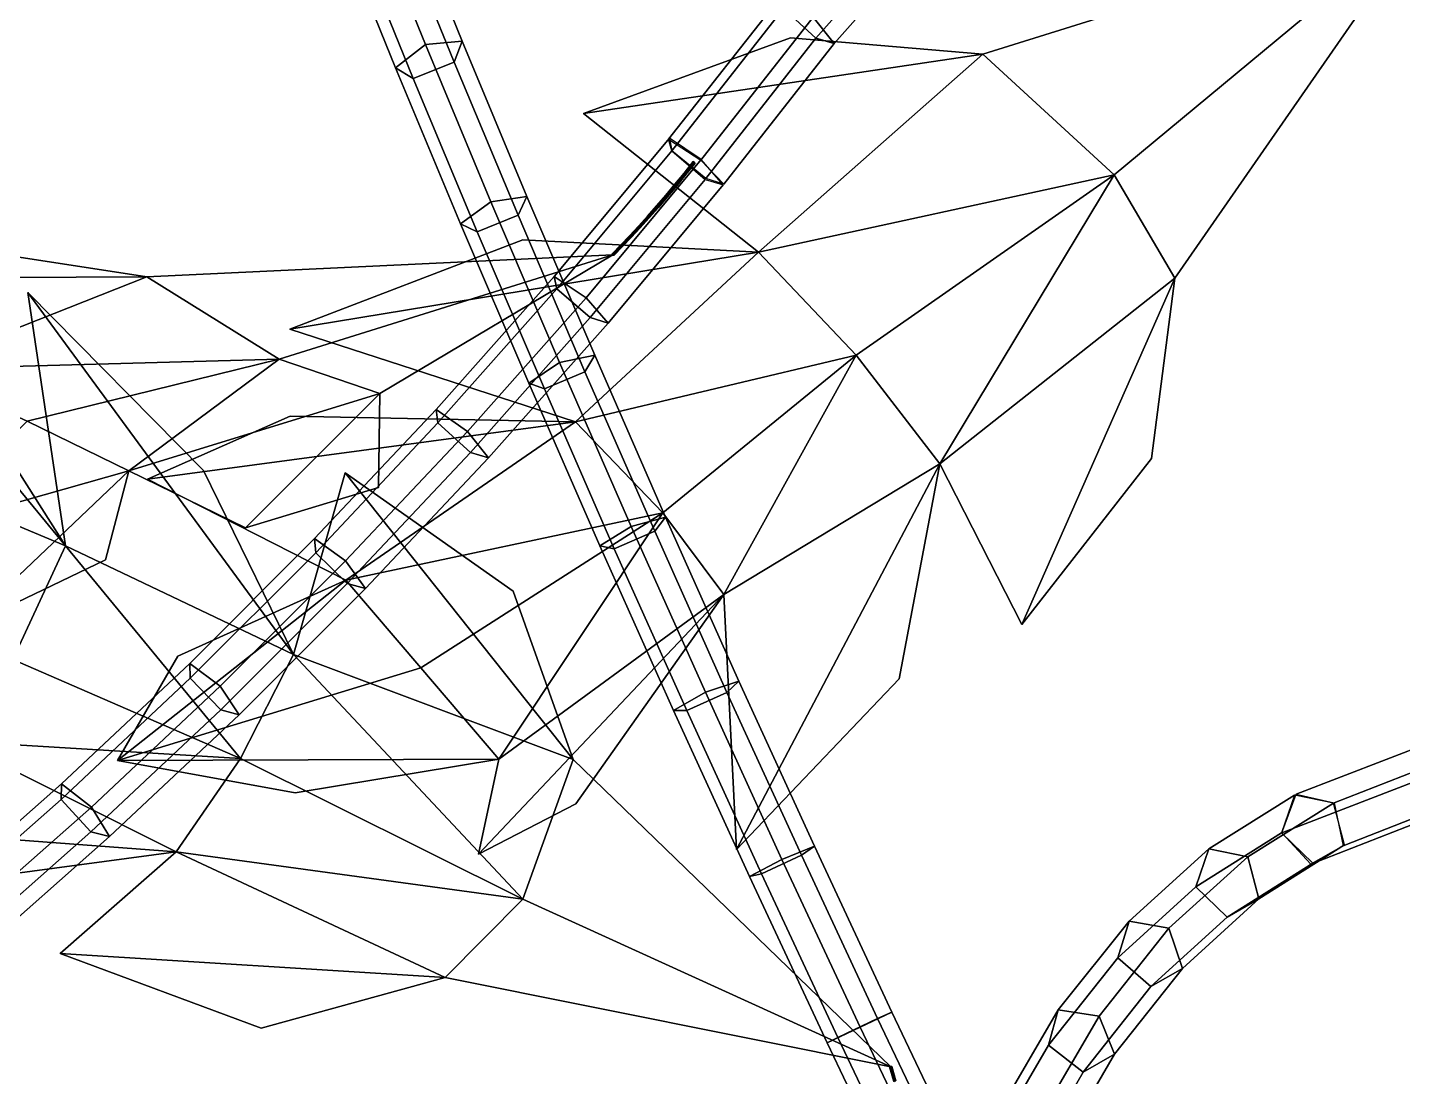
# Model space of a CAD drawing. Header units: metres. Extents: x -349 to 464, y -383 to 362.
# Drawn here: x 112.79 to 155.77, y 87.98 to 120.76 of the extents above; entities that cross this region are included whole.
import ezdxf

# ---------------------------------------------------------------- set-up
doc = ezdxf.new("R2010")
doc.units = ezdxf.units.M

msp = doc.modelspace()

# ---------------------------------------------------------------- linework, layer by layer
at = {"layer": 'Breeder_Leaf', "color": 3}
for points in [[(156.5163, 124.2654, 511.0506), (146.7494, 116.1614, 511.6109), (142.6497, 119.9286, 508.09)], [(156.5163, 124.2654, 511.0506), (142.6497, 119.9286, 508.09), (146.7494, 116.1614, 511.6109)], [(148.6537, 112.9305, 516.4869), (146.7494, 116.1614, 511.6109), (156.5163, 124.2654, 511.0506)], [(148.6537, 112.9305, 516.4869), (156.5163, 124.2654, 511.0506), (146.7494, 116.1614, 511.6109)], [(130.1671, 118.0797, 503.8981), (136.6349, 120.4413, 504.2185), (142.6497, 119.9286, 508.09)], [(130.1671, 118.0797, 503.8981), (142.6497, 119.9286, 508.09), (136.6349, 120.4413, 504.2185)], [(135.6341, 113.7448, 508.6143), (130.1671, 118.0797, 503.8981), (142.6497, 119.9286, 508.09)], [(135.6341, 113.7448, 508.6143), (142.6497, 119.9286, 508.09), (130.1671, 118.0797, 503.8981)], [(146.7494, 116.1614, 511.6109), (135.6341, 113.7448, 508.6143), (142.6497, 119.9286, 508.09)], [(146.7494, 116.1614, 511.6109), (142.6497, 119.9286, 508.09), (135.6341, 113.7448, 508.6143)], [(146.7494, 116.1614, 511.6109), (138.6877, 110.5247, 512.3468), (135.6341, 113.7448, 508.6143)], [(146.7494, 116.1614, 511.6109), (135.6341, 113.7448, 508.6143), (138.6877, 110.5247, 512.3468)], [(141.3054, 107.1316, 516.2468), (138.6877, 110.5247, 512.3468), (146.7494, 116.1614, 511.6109)], [(141.3054, 107.1316, 516.2468), (146.7494, 116.1614, 511.6109), (138.6877, 110.5247, 512.3468)], [(148.6537, 112.9305, 516.4869), (141.3054, 107.1316, 516.2468), (146.7494, 116.1614, 511.6109)], [(148.6537, 112.9305, 516.4869), (146.7494, 116.1614, 511.6109), (141.3054, 107.1316, 516.2468)], [(116.5228, 112.9678, 414.0526), (109.6723, 114.0205, 416.0117), (103.2638, 112.9077, 414.149)], [(116.5228, 112.9678, 414.0526), (103.2638, 112.9077, 414.149), (109.6723, 114.0205, 416.0117)], [(113.9766, 104.5698, 276.087), (106.1249, 114.1038, 278.9403), (105.9508, 107.927, 276.4694)], [(113.9766, 104.5698, 276.087), (105.9508, 107.927, 276.4694), (106.1249, 114.1038, 278.9403)], [(113.9766, 104.5698, 276.087), (109.0645, 112.3026, 279.2817), (106.1249, 114.1038, 278.9403)], [(113.9766, 104.5698, 276.087), (106.1249, 114.1038, 278.9403), (109.0645, 112.3026, 279.2817)], [(120.9905, 111.3396, 503.8502), (128.267, 114.1325, 504.944), (135.6341, 113.7448, 508.6143)], [(120.9905, 111.3396, 503.8502), (135.6341, 113.7448, 508.6143), (128.267, 114.1325, 504.944)], [(116.5228, 112.9678, 414.0526), (120.6553, 110.3963, 410.2909), (131.0824, 113.6614, 416.7714)], [(116.5228, 112.9678, 414.0526), (131.0824, 113.6614, 416.7714), (120.6553, 110.3963, 410.2909)], [(131.0824, 113.6614, 416.7714), (120.6553, 110.3963, 410.2909), (123.8019, 109.3282, 404.6028)], [(131.0824, 113.6614, 416.7714), (123.8019, 109.3282, 404.6028), (120.6553, 110.3963, 410.2909)], [(129.9146, 108.4443, 509.2786), (120.9905, 111.3396, 503.8502), (135.6341, 113.7448, 508.6143)], [(129.9146, 108.4443, 509.2786), (135.6341, 113.7448, 508.6143), (120.9905, 111.3396, 503.8502)], [(138.6877, 110.5247, 512.3468), (129.9146, 108.4443, 509.2786), (135.6341, 113.7448, 508.6143)], [(138.6877, 110.5247, 512.3468), (135.6341, 113.7448, 508.6143), (129.9146, 108.4443, 509.2786)], [(116.5228, 112.9678, 414.0526), (103.2638, 112.9077, 414.149), (109.2198, 110.0854, 408.9495)], [(116.5228, 112.9678, 414.0526), (109.2198, 110.0854, 408.9495), (103.2638, 112.9077, 414.149)], [(116.5228, 112.9678, 414.0526), (109.2198, 110.0854, 408.9495), (120.6553, 110.3963, 410.2909)], [(116.5228, 112.9678, 414.0526), (120.6553, 110.3963, 410.2909), (109.2198, 110.0854, 408.9495)], [(148.6537, 112.9305, 516.4869), (143.8685, 102.1039, 522.4619), (141.3054, 107.1316, 516.2468)], [(148.6537, 112.9305, 516.4869), (141.3054, 107.1316, 516.2468), (143.8685, 102.1039, 522.4619)], [(148.6537, 112.9305, 516.4869), (147.9255, 107.2901, 520.9065), (143.8685, 102.1039, 522.4619)], [(148.6537, 112.9305, 516.4869), (143.8685, 102.1039, 522.4619), (147.9255, 107.2901, 520.9065)], [(121.103, 101.17, 276.3965), (112.8013, 112.4838, 283.3624), (113.9766, 104.5698, 276.087)], [(121.103, 101.17, 276.3965), (113.9766, 104.5698, 276.087), (112.8013, 112.4838, 283.3624)], [(121.103, 101.17, 276.3965), (118.2935, 106.9248, 281.5576), (112.8013, 112.4838, 283.3624)], [(121.103, 101.17, 276.3965), (112.8013, 112.4838, 283.3624), (118.2935, 106.9248, 281.5576)], [(138.6877, 110.5247, 512.3468), (132.6465, 105.599, 512.5613), (129.9146, 108.4443, 509.2786)], [(138.6877, 110.5247, 512.3468), (129.9146, 108.4443, 509.2786), (132.6465, 105.599, 512.5613)], [(134.5579, 103.041, 516.67), (132.6465, 105.599, 512.5613), (138.6877, 110.5247, 512.3468)], [(134.5579, 103.041, 516.67), (138.6877, 110.5247, 512.3468), (132.6465, 105.599, 512.5613)], [(141.3054, 107.1316, 516.2468), (134.5579, 103.041, 516.67), (138.6877, 110.5247, 512.3468)], [(141.3054, 107.1316, 516.2468), (138.6877, 110.5247, 512.3468), (134.5579, 103.041, 516.67)], [(109.2198, 110.0854, 408.9495), (112.7795, 108.4612, 404.6756), (120.6553, 110.3963, 410.2909)], [(109.2198, 110.0854, 408.9495), (120.6553, 110.3963, 410.2909), (112.7795, 108.4612, 404.6756)], [(120.6553, 110.3963, 410.2909), (112.7795, 108.4612, 404.6756), (115.9624, 106.9085, 400.0839)], [(120.6553, 110.3963, 410.2909), (115.9624, 106.9085, 400.0839), (112.7795, 108.4612, 404.6756)], [(120.6553, 110.3963, 410.2909), (115.9624, 106.9085, 400.0839), (123.8019, 109.3282, 404.6028)], [(120.6553, 110.3963, 410.2909), (123.8019, 109.3282, 404.6028), (115.9624, 106.9085, 400.0839)], [(115.9624, 106.9085, 400.0839), (119.6087, 105.1239, 392.7055), (123.8019, 109.3282, 404.6028)], [(115.9624, 106.9085, 400.0839), (123.8019, 109.3282, 404.6028), (119.6087, 105.1239, 392.7055)], [(119.6087, 105.1239, 392.7055), (123.7601, 106.3933, 398.0596), (123.8019, 109.3282, 404.6028)], [(119.6087, 105.1239, 392.7055), (123.8019, 109.3282, 404.6028), (123.7601, 106.3933, 398.0596)], [(112.7795, 108.4612, 404.6756), (109.2535, 105.0125, 396.528), (115.9624, 106.9085, 400.0839)], [(112.7795, 108.4612, 404.6756), (115.9624, 106.9085, 400.0839), (109.2535, 105.0125, 396.528)], [(116.5409, 106.6493, 508.7456), (120.9955, 108.6185, 507.8631), (129.9146, 108.4443, 509.2786)], [(116.5409, 106.6493, 508.7456), (129.9146, 108.4443, 509.2786), (120.9955, 108.6185, 507.8631)], [(122.7353, 103.4979, 510.9512), (116.5409, 106.6493, 508.7456), (129.9146, 108.4443, 509.2786)], [(122.7353, 103.4979, 510.9512), (129.9146, 108.4443, 509.2786), (116.5409, 106.6493, 508.7456)], [(132.6465, 105.599, 512.5613), (122.7353, 103.4979, 510.9512), (129.9146, 108.4443, 509.2786)], [(132.6465, 105.599, 512.5613), (129.9146, 108.4443, 509.2786), (122.7353, 103.4979, 510.9512)], [(113.9766, 104.5698, 276.087), (105.9508, 107.927, 276.4694), (112.3337, 101.0181, 272.657)], [(113.9766, 104.5698, 276.087), (112.3337, 101.0181, 272.657), (105.9508, 107.927, 276.4694)], [(141.3054, 107.1316, 516.2468), (134.9505, 95.07427, 523.9722), (134.5579, 103.041, 516.67)], [(141.3054, 107.1316, 516.2468), (134.5579, 103.041, 516.67), (134.9505, 95.07427, 523.9722)], [(141.3054, 107.1316, 516.2468), (140.0385, 100.4061, 520.8087), (134.9505, 95.07427, 523.9722)], [(141.3054, 107.1316, 516.2468), (134.9505, 95.07427, 523.9722), (140.0385, 100.4061, 520.8087)], [(109.2535, 105.0125, 396.528), (110.782, 101.9921, 386.2309), (115.9624, 106.9085, 400.0839)], [(109.2535, 105.0125, 396.528), (115.9624, 106.9085, 400.0839), (110.782, 101.9921, 386.2309)], [(110.782, 101.9921, 386.2309), (115.2307, 104.1239, 392.3635), (115.9624, 106.9085, 400.0839)], [(110.782, 101.9921, 386.2309), (115.9624, 106.9085, 400.0839), (115.2307, 104.1239, 392.3635)], [(129.8443, 97.8945, 275.6591), (122.7235, 106.846, 282.3657), (121.103, 101.17, 276.3965)], [(129.8443, 97.8945, 275.6591), (121.103, 101.17, 276.3965), (122.7235, 106.846, 282.3657)], [(129.8443, 97.8945, 275.6591), (127.9661, 103.1533, 280.2082), (122.7235, 106.846, 282.3657)], [(129.8443, 97.8945, 275.6591), (122.7235, 106.846, 282.3657), (127.9661, 103.1533, 280.2082)], [(132.6465, 105.599, 512.5613), (125.0829, 100.7586, 513.9354), (122.7353, 103.4979, 510.9512)], [(132.6465, 105.599, 512.5613), (122.7353, 103.4979, 510.9512), (125.0829, 100.7586, 513.9354)], [(127.5268, 97.9042, 516.7549), (125.0829, 100.7586, 513.9354), (132.6465, 105.599, 512.5613)], [(127.5268, 97.9042, 516.7549), (132.6465, 105.599, 512.5613), (125.0829, 100.7586, 513.9354)], [(134.5579, 103.041, 516.67), (127.5268, 97.9042, 516.7549), (132.6465, 105.599, 512.5613)], [(134.5579, 103.041, 516.67), (132.6465, 105.599, 512.5613), (127.5268, 97.9042, 516.7549)], [(113.9766, 104.5698, 276.087), (112.3337, 101.0181, 272.657), (119.4483, 97.919, 271.8944)], [(113.9766, 104.5698, 276.087), (119.4483, 97.919, 271.8944), (112.3337, 101.0181, 272.657)], [(121.103, 101.17, 276.3965), (113.9766, 104.5698, 276.087), (119.4483, 97.919, 271.8944)], [(121.103, 101.17, 276.3965), (119.4483, 97.919, 271.8944), (113.9766, 104.5698, 276.087)], [(125.0829, 100.7586, 513.9354), (115.6074, 97.855, 517.96), (122.7353, 103.4979, 510.9512)], [(125.0829, 100.7586, 513.9354), (122.7353, 103.4979, 510.9512), (115.6074, 97.855, 517.96)], [(115.6074, 97.855, 517.96), (117.4862, 101.1134, 514.3708), (122.7353, 103.4979, 510.9512)], [(115.6074, 97.855, 517.96), (122.7353, 103.4979, 510.9512), (117.4862, 101.1134, 514.3708)], [(134.5579, 103.041, 516.67), (126.8851, 94.9315, 522.6743), (127.5268, 97.9042, 516.7549)], [(134.5579, 103.041, 516.67), (127.5268, 97.9042, 516.7549), (126.8851, 94.9315, 522.6743)], [(134.5579, 103.041, 516.67), (129.9249, 96.5066, 522.1443), (126.8851, 94.9315, 522.6743)], [(134.5579, 103.041, 516.67), (126.8851, 94.9315, 522.6743), (129.9249, 96.5066, 522.1443)], [(119.4483, 97.919, 271.8944), (112.3337, 101.0181, 272.657), (110.5348, 98.4667, 268.584)], [(119.4483, 97.919, 271.8944), (110.5348, 98.4667, 268.584), (112.3337, 101.0181, 272.657)], [(121.103, 101.17, 276.3965), (119.4483, 97.919, 271.8944), (128.2741, 93.5214, 271.6278)], [(121.103, 101.17, 276.3965), (128.2741, 93.5214, 271.6278), (119.4483, 97.919, 271.8944)], [(129.8443, 97.8945, 275.6591), (121.103, 101.17, 276.3965), (128.2741, 93.5214, 271.6278)], [(129.8443, 97.8945, 275.6591), (128.2741, 93.5214, 271.6278), (121.103, 101.17, 276.3965)], [(127.5268, 97.9042, 516.7549), (115.6074, 97.855, 517.96), (125.0829, 100.7586, 513.9354)], [(127.5268, 97.9042, 516.7549), (125.0829, 100.7586, 513.9354), (115.6074, 97.855, 517.96)], [(110.5348, 98.4667, 268.584), (103.2599, 96.07132, 260.9141), (117.4348, 95.00218, 267.305)], [(110.5348, 98.4667, 268.584), (117.4348, 95.00218, 267.305), (103.2599, 96.07132, 260.9141)], [(119.4483, 97.919, 271.8944), (110.5348, 98.4667, 268.584), (117.4348, 95.00218, 267.305)], [(119.4483, 97.919, 271.8944), (117.4348, 95.00218, 267.305), (110.5348, 98.4667, 268.584)], [(127.5268, 97.9042, 516.7549), (121.1536, 96.8447, 520.0982), (115.6074, 97.855, 517.96)], [(127.5268, 97.9042, 516.7549), (115.6074, 97.855, 517.96), (121.1536, 96.8447, 520.0982)], [(128.2741, 93.5214, 271.6278), (119.4483, 97.919, 271.8944), (117.4348, 95.00218, 267.305)], [(128.2741, 93.5214, 271.6278), (117.4348, 95.00218, 267.305), (119.4483, 97.919, 271.8944)], [(129.8443, 97.8945, 275.6591), (128.2741, 93.5214, 271.6278), (139.7703, 88.2906, 270.2653)], [(129.8443, 97.8945, 275.6591), (139.7703, 88.2906, 270.2653), (128.2741, 93.5214, 271.6278)], [(103.2599, 96.07132, 260.9141), (110.6711, 94.1019, 262.6857), (117.4348, 95.00218, 267.305)], [(103.2599, 96.07132, 260.9141), (117.4348, 95.00218, 267.305), (110.6711, 94.1019, 262.6857)], [(117.4348, 95.00218, 267.305), (113.8138, 91.8304, 260.3949), (125.8394, 91.07291, 266.0178)], [(117.4348, 95.00218, 267.305), (125.8394, 91.07291, 266.0178), (113.8138, 91.8304, 260.3949)], [(128.2741, 93.5214, 271.6278), (117.4348, 95.00218, 267.305), (125.8394, 91.07291, 266.0178)], [(128.2741, 93.5214, 271.6278), (125.8394, 91.07291, 266.0178), (117.4348, 95.00218, 267.305)], [(139.7703, 88.2906, 270.2653), (128.2741, 93.5214, 271.6278), (125.8394, 91.07291, 266.0178)], [(139.7703, 88.2906, 270.2653), (125.8394, 91.07291, 266.0178), (128.2741, 93.5214, 271.6278)], [(113.8138, 91.8304, 260.3949), (120.0903, 89.4977, 262.0308), (125.8394, 91.07291, 266.0178)], [(113.8138, 91.8304, 260.3949), (125.8394, 91.07291, 266.0178), (120.0903, 89.4977, 262.0308)]]:
    msp.add_3dface(points, dxfattribs=at)
at = {"layer": 'Breeder_Petiole', "color": 3}
for points in [[(141.0962, 124.5653, 421.4535), (137.4309, 120.4249, 420.3284), (136.4163, 121.3534, 420.2206), (140.1388, 125.5545, 421.3625)], [(141.0833, 125.3007, 419.3417), (137.3426, 121.0839, 418.1933), (138.0001, 120.2592, 419.0826), (141.6766, 124.4094, 420.2117)], [(125.2276, 120.2301, 277.1217), (123.2908, 125.0014, 279.7835), (122.3716, 124.241, 280.4765), (124.2944, 119.5063, 277.8349)], [(126.3785, 120.3371, 277.9167), (124.4646, 125.05, 280.5502), (123.2908, 125.0014, 279.7835), (125.2276, 120.2301, 277.1217)], [(126.1289, 119.6768, 279.1021), (124.2427, 124.3184, 281.6986), (124.4646, 125.05, 280.5502), (126.3785, 120.3371, 277.9167)], [(124.2944, 119.5063, 277.8349), (122.3716, 124.241, 280.4765), (122.9566, 123.8213, 281.6533), (124.8482, 119.1664, 279.0518)], [(124.8482, 119.1664, 279.0518), (122.9566, 123.8213, 281.6533), (124.2427, 124.3184, 281.6986), (126.1289, 119.6768, 279.1021)], [(141.6766, 124.4094, 420.2117), (138.0001, 120.2592, 419.0826), (137.4309, 120.4249, 420.3284), (141.0962, 124.5653, 421.4535)], [(136.4163, 121.3534, 420.2206), (132.9272, 116.9076, 419.2874), (132.8272, 117.2701, 417.9359), (136.3609, 121.7669, 418.8811)], [(136.3609, 121.7669, 418.8811), (132.8272, 117.2701, 417.9359), (133.8362, 116.6212, 417.2546), (137.3426, 121.0839, 418.1933)], [(137.4309, 120.4249, 420.3284), (133.9957, 116.0434, 419.409), (132.9272, 116.9076, 419.2874), (136.4163, 121.3534, 420.2206)], [(137.3426, 121.0839, 418.1933), (133.8362, 116.6212, 417.2546), (134.5542, 115.8673, 418.1599), (138.0001, 120.2592, 419.0826)], [(128.4012, 115.4859, 275.6397), (126.3785, 120.3371, 277.9167), (125.2276, 120.2301, 277.1217), (127.2744, 115.3191, 274.8207)], [(128.1223, 114.899, 276.8566), (126.1289, 119.6768, 279.1021), (126.3785, 120.3371, 277.9167), (128.4012, 115.4859, 275.6397)], [(138.0001, 120.2592, 419.0826), (134.5542, 115.8673, 418.1599), (133.9957, 116.0434, 419.409), (137.4309, 120.4249, 420.3284)], [(127.2744, 115.3191, 274.8207), (125.2276, 120.2301, 277.1217), (124.2944, 119.5063, 277.8349), (126.3263, 114.633, 275.5513)], [(126.3263, 114.633, 275.5513), (124.2944, 119.5063, 277.8349), (124.8482, 119.1664, 279.0518), (126.8473, 114.3749, 276.8023)], [(126.8473, 114.3749, 276.8023), (124.8482, 119.1664, 279.0518), (126.1289, 119.6768, 279.1021), (128.1223, 114.899, 276.8566)], [(132.9312, 116.912, 419.2887), (129.3302, 112.5957, 418.2521), (129.2512, 112.9848, 416.9065), (132.8521, 117.3011, 417.9431)], [(132.8521, 117.3011, 417.9431), (129.2512, 112.9848, 416.9065), (130.2464, 112.3191, 416.2212), (133.8473, 116.6355, 417.2578)], [(133.9733, 116.0153, 419.4025), (130.3724, 111.6989, 418.3659), (129.3302, 112.5957, 418.2521), (132.9312, 116.912, 419.2887)], [(133.8473, 116.6355, 417.2578), (130.2464, 112.3191, 416.2212), (130.9353, 111.529, 417.118), (134.5363, 115.8453, 418.1546)], [(133.5995, 116.5563, 418.4403), (133.3133, 116.1994, 418.3418), (133.3113, 116.2136, 418.2961), (133.5975, 116.5706, 418.3943)], [(133.5975, 116.5706, 418.3943), (133.3113, 116.2136, 418.2961), (133.3461, 116.1919, 418.273), (133.6326, 116.5488, 418.371)], [(133.6358, 116.5261, 418.4444), (133.3493, 116.1693, 418.3458), (133.3133, 116.1994, 418.3418), (133.5995, 116.5563, 418.4403)], [(133.6326, 116.5488, 418.371), (133.3461, 116.1919, 418.273), (133.3695, 116.1648, 418.3035), (133.6562, 116.5215, 418.4018)], [(133.6562, 116.5215, 418.4018), (133.3695, 116.1648, 418.3035), (133.3493, 116.1693, 418.3458), (133.6358, 116.5261, 418.4444)], [(133.3133, 116.1994, 418.3418), (133.0257, 115.8488, 418.2211), (133.0252, 115.8646, 418.1763), (133.3113, 116.2136, 418.2961)], [(133.3113, 116.2136, 418.2961), (133.0252, 115.8646, 418.1763), (133.0602, 115.8437, 418.1536), (133.3461, 116.1919, 418.273)], [(133.3493, 116.1693, 418.3458), (133.0611, 115.8184, 418.225), (133.0257, 115.8488, 418.2211), (133.3133, 116.1994, 418.3418)], [(133.3461, 116.1919, 418.273), (133.0602, 115.8437, 418.1536), (133.0822, 115.8153, 418.1834), (133.3695, 116.1648, 418.3035)], [(133.3695, 116.1648, 418.3035), (133.0822, 115.8153, 418.1834), (133.0611, 115.8184, 418.225), (133.3493, 116.1693, 418.3458)], [(134.5363, 115.8453, 418.1546), (130.9353, 111.529, 417.118), (130.3724, 111.6989, 418.3659), (133.9733, 116.0153, 419.4025)], [(133.0257, 115.8488, 418.2211), (132.7382, 115.5063, 418.079), (132.7391, 115.5237, 418.0352), (133.0252, 115.8646, 418.1763)], [(133.0611, 115.8184, 418.225), (132.7729, 115.4757, 418.0826), (132.7382, 115.5063, 418.079), (133.0257, 115.8488, 418.2211)], [(133.0252, 115.8646, 418.1763), (132.7391, 115.5237, 418.0352), (132.7743, 115.5034, 418.0127), (133.0602, 115.8437, 418.1536)], [(133.0822, 115.8153, 418.1834), (132.795, 115.4739, 418.0419), (132.7729, 115.4757, 418.0826), (133.0611, 115.8184, 418.225)], [(133.0602, 115.8437, 418.1536), (132.7743, 115.5034, 418.0127), (132.795, 115.4739, 418.0419), (133.0822, 115.8153, 418.1834)], [(129.4218, 110.2923, 272.8916), (127.2744, 115.3191, 274.8207), (126.3263, 114.633, 275.5513), (128.458, 109.6448, 273.6367)], [(130.5233, 110.5201, 273.73), (128.4012, 115.4859, 275.6397), (127.2744, 115.3191, 274.8207), (129.4218, 110.2923, 272.8916)], [(130.2138, 110.008, 274.9731), (128.1223, 114.899, 276.8566), (128.4012, 115.4859, 275.6397), (130.5233, 110.5201, 273.73)], [(132.4515, 115.1727, 417.9156), (132.1663, 114.8489, 417.7313), (132.17, 114.8693, 417.6898), (132.4538, 115.1917, 417.8728)], [(132.4538, 115.1917, 417.8728), (132.17, 114.8693, 417.6898), (132.2055, 114.8503, 417.6682), (132.4892, 115.1721, 417.8508)], [(132.7382, 115.5063, 418.079), (132.4515, 115.1727, 417.9156), (132.4538, 115.1917, 417.8728), (132.7391, 115.5237, 418.0352)], [(132.7729, 115.4757, 418.0826), (132.4855, 115.1419, 417.9189), (132.4515, 115.1727, 417.9156), (132.7382, 115.5063, 418.079)], [(132.7391, 115.5237, 418.0352), (132.4538, 115.1917, 417.8728), (132.4892, 115.1721, 417.8508), (132.7743, 115.5034, 418.0127)], [(132.795, 115.4739, 418.0419), (132.5086, 115.1414, 417.8791), (132.4855, 115.1419, 417.9189), (132.7729, 115.4757, 418.0826)], [(132.7743, 115.5034, 418.0127), (132.4892, 115.1721, 417.8508), (132.5086, 115.1414, 417.8791), (132.795, 115.4739, 418.0419)], [(128.9447, 109.4701, 274.9157), (126.8473, 114.3749, 276.8023), (128.1223, 114.899, 276.8566), (130.2138, 110.008, 274.9731)], [(132.1663, 114.8489, 417.7313), (131.8833, 114.5356, 417.5267), (131.8883, 114.5573, 417.4864), (132.17, 114.8693, 417.6898)], [(132.1996, 114.8178, 417.7344), (131.9159, 114.5042, 417.5295), (131.8833, 114.5356, 417.5267), (132.1663, 114.8489, 417.7313)], [(132.17, 114.8693, 417.6898), (131.8883, 114.5573, 417.4864), (131.9239, 114.539, 417.4653), (132.2055, 114.8503, 417.6682)], [(132.2237, 114.8186, 417.6956), (131.9409, 114.5063, 417.4917), (131.9159, 114.5042, 417.5295), (132.1996, 114.8178, 417.7344)], [(132.2055, 114.8503, 417.6682), (131.9239, 114.539, 417.4653), (131.9409, 114.5063, 417.4917), (132.2237, 114.8186, 417.6956)], [(132.4855, 115.1419, 417.9189), (132.1996, 114.8178, 417.7344), (132.1663, 114.8489, 417.7313), (132.4515, 115.1727, 417.9156)], [(132.5086, 115.1414, 417.8791), (132.2237, 114.8186, 417.6956), (132.1996, 114.8178, 417.7344), (132.4855, 115.1419, 417.9189)], [(132.4892, 115.1721, 417.8508), (132.2055, 114.8503, 417.6682), (132.2237, 114.8186, 417.6956), (132.5086, 115.1414, 417.8791)], [(128.458, 109.6448, 273.6367), (126.3263, 114.633, 275.5513), (126.8473, 114.3749, 276.8023), (128.9447, 109.4701, 274.9157)], [(131.8833, 114.5356, 417.5267), (131.6031, 114.2335, 417.3022), (131.6094, 114.2566, 417.2633), (131.8883, 114.5573, 417.4864)], [(131.9159, 114.5042, 417.5295), (131.6351, 114.202, 417.3047), (131.6031, 114.2335, 417.3022), (131.8833, 114.5356, 417.5267)], [(131.8883, 114.5573, 417.4864), (131.6094, 114.2566, 417.2633), (131.6452, 114.2388, 417.2426), (131.9239, 114.539, 417.4653)], [(131.9409, 114.5063, 417.4917), (131.6609, 114.2052, 417.268), (131.6351, 114.202, 417.3047), (131.9159, 114.5042, 417.5295)], [(131.9239, 114.539, 417.4653), (131.6452, 114.2388, 417.2426), (131.6609, 114.2052, 417.268), (131.9409, 114.5063, 417.4917)], [(131.3265, 113.9435, 417.0584), (131.0538, 113.6661, 416.7961), (131.0627, 113.6918, 416.7597), (131.334, 113.9678, 417.0209)], [(131.3578, 113.9118, 417.0605), (131.0847, 113.634, 416.7978), (131.0538, 113.6661, 416.7961), (131.3265, 113.9435, 417.0584)], [(131.334, 113.9678, 417.0209), (131.0627, 113.6918, 416.7597), (131.0989, 113.6749, 416.7399), (131.3699, 113.9505, 417.0007)], [(131.3845, 113.9161, 417.0251), (131.1124, 113.6395, 416.7633), (131.0847, 113.634, 416.7978), (131.3578, 113.9118, 417.0605)], [(131.3699, 113.9505, 417.0007), (131.0989, 113.6749, 416.7399), (131.1124, 113.6395, 416.7633), (131.3845, 113.9161, 417.0251)], [(131.6031, 114.2335, 417.3022), (131.3265, 113.9435, 417.0584), (131.334, 113.9678, 417.0209), (131.6094, 114.2566, 417.2633)], [(131.6351, 114.202, 417.3047), (131.3578, 113.9118, 417.0605), (131.3265, 113.9435, 417.0584), (131.6031, 114.2335, 417.3022)], [(131.6094, 114.2566, 417.2633), (131.334, 113.9678, 417.0209), (131.3699, 113.9505, 417.0007), (131.6452, 114.2388, 417.2426)], [(131.6609, 114.2052, 417.268), (131.3845, 113.9161, 417.0251), (131.3578, 113.9118, 417.0605), (131.6351, 114.202, 417.3047)], [(131.6452, 114.2388, 417.2426), (131.3699, 113.9505, 417.0007), (131.3845, 113.9161, 417.0251), (131.6609, 114.2052, 417.268)], [(129.3302, 112.5957, 418.2521), (125.6189, 108.4084, 417.1135), (125.5616, 108.8234, 415.7746), (129.2512, 112.9848, 416.9065)], [(129.2512, 112.9848, 416.9065), (125.5616, 108.8234, 415.7746), (126.5425, 108.1415, 415.0847), (130.2464, 112.3191, 416.2212)], [(130.3724, 111.6989, 418.3659), (126.6339, 107.4801, 417.2188), (125.6189, 108.4084, 417.1135), (129.3302, 112.5957, 418.2521)], [(130.2464, 112.3191, 416.2212), (126.5425, 108.1415, 415.0847), (127.2015, 107.3161, 415.9721), (130.9353, 111.529, 417.118)], [(130.9353, 111.529, 417.118), (127.2015, 107.3161, 415.9721), (126.6339, 107.4801, 417.2188), (130.3724, 111.6989, 418.3659)], [(132.7352, 105.4638, 272.1967), (130.5233, 110.5201, 273.73), (129.4218, 110.2923, 272.8916), (131.6599, 105.174, 271.3436)], [(132.3938, 105.0278, 273.4603), (130.2138, 110.008, 274.9731), (130.5233, 110.5201, 273.73), (132.7352, 105.4638, 272.1967)], [(131.6599, 105.174, 271.3436), (129.4218, 110.2923, 272.8916), (128.458, 109.6448, 273.6367), (130.6798, 104.5658, 272.1003)], [(130.6798, 104.5658, 272.1003), (128.458, 109.6448, 273.6367), (128.9447, 109.4701, 274.9157), (131.1308, 104.476, 273.401)], [(131.1308, 104.476, 273.401), (128.9447, 109.4701, 274.9157), (130.2138, 110.008, 274.9731), (132.3938, 105.0278, 273.4603)], [(125.6189, 108.4084, 417.1135), (121.7978, 104.3509, 415.873), (121.7628, 104.791, 414.5413), (125.5616, 108.8234, 415.7746)], [(125.5616, 108.8234, 415.7746), (121.7628, 104.791, 414.5413), (122.7291, 104.0934, 413.8465), (126.5425, 108.1415, 415.0847)], [(126.6339, 107.4801, 417.2188), (122.7848, 103.3919, 415.9691), (121.7978, 104.3509, 415.873), (125.6189, 108.4084, 417.1135)], [(126.5425, 108.1415, 415.0847), (122.7291, 104.0934, 413.8465), (123.3572, 103.2337, 414.7238), (127.2015, 107.3161, 415.9721)], [(127.2015, 107.3161, 415.9721), (123.3572, 103.2337, 414.7238), (122.7848, 103.3919, 415.9691), (126.6339, 107.4801, 417.2188)], [(135.0266, 100.3415, 271.0474), (132.7352, 105.4638, 272.1967), (131.6599, 105.174, 271.3436), (133.9784, 99.9892, 270.184)], [(134.6521, 99.9823, 272.3256), (132.3938, 105.0278, 273.4603), (132.7352, 105.4638, 272.1967), (135.0266, 100.3415, 271.0474)], [(133.9784, 99.9892, 270.184), (131.6599, 105.174, 271.3436), (130.6798, 104.5658, 272.1003), (132.9813, 99.4208, 270.9495)], [(133.3953, 99.4166, 272.2655), (131.1308, 104.476, 273.401), (132.3938, 105.0278, 273.4603), (134.6521, 99.9823, 272.3256)], [(121.7978, 104.3509, 415.873), (117.8714, 100.428, 414.5322), (117.8595, 100.8925, 413.2084), (121.7628, 104.791, 414.5413)], [(121.7628, 104.791, 414.5413), (117.8595, 100.8925, 413.2084), (118.8107, 100.1796, 412.5082), (122.7291, 104.0934, 413.8465)], [(132.9813, 99.4208, 270.9495), (130.6798, 104.5658, 272.1003), (131.1308, 104.476, 273.401), (133.3953, 99.4166, 272.2655)], [(122.7848, 103.3919, 415.9691), (118.8297, 99.4393, 414.6183), (117.8714, 100.428, 414.5322), (121.7978, 104.3509, 415.873)], [(122.7291, 104.0934, 413.8465), (118.8107, 100.1796, 412.5082), (119.4069, 99.2867, 413.3746), (123.3572, 103.2337, 414.7238)], [(123.3572, 103.2337, 414.7238), (119.4069, 99.2867, 413.3746), (118.8297, 99.4393, 414.6183), (122.7848, 103.3919, 415.9691)], [(117.8714, 100.428, 414.5322), (113.8444, 96.6445, 413.0927), (113.8562, 97.1324, 411.7774), (117.8595, 100.8925, 413.2084)], [(117.8595, 100.8925, 413.2084), (113.8562, 97.1324, 411.7774), (114.792, 96.4049, 411.0715), (118.8107, 100.1796, 412.5082)], [(118.8297, 99.4393, 414.6183), (114.7732, 95.6272, 413.168), (113.8444, 96.6445, 413.0927), (117.8714, 100.428, 414.5322)], [(118.8107, 100.1796, 412.5082), (114.792, 96.4049, 411.0715), (115.3555, 95.48, 411.926), (119.4069, 99.2867, 413.3746)], [(137.3869, 95.178, 270.2872), (135.0266, 100.3415, 271.0474), (133.9784, 99.9892, 270.184), (136.3665, 94.763, 269.4185)], [(136.9783, 94.8962, 271.5745), (134.6521, 99.9823, 272.3256), (135.0266, 100.3415, 271.0474), (137.3869, 95.178, 270.2872)], [(136.3665, 94.763, 269.4185), (133.9784, 99.9892, 270.184), (132.9813, 99.4208, 270.9495), (135.3519, 94.2347, 270.1896)], [(135.7279, 94.3166, 271.5145), (133.3953, 99.4166, 272.2655), (134.6521, 99.9823, 272.3256), (136.9783, 94.8962, 271.5745)], [(119.4069, 99.2867, 413.3746), (115.3555, 95.48, 411.926), (114.7732, 95.6272, 413.168), (118.8297, 99.4393, 414.6183)], [(135.3519, 94.2347, 270.1896), (132.9813, 99.4208, 270.9495), (133.3953, 99.4166, 272.2655), (135.7279, 94.3166, 271.5145)], [(159.0139, 98.3103, 436.4348), (151.9895, 95.601, 424.8226), (152.447, 96.8043, 424.2651), (159.4714, 99.5136, 435.8773)], [(159.4714, 99.5136, 435.8773), (152.447, 96.8043, 424.2651), (153.6331, 96.537, 423.6132), (160.4644, 99.2021, 434.9716)], [(160.4644, 99.2021, 434.9716), (153.6331, 96.537, 423.6132), (153.9138, 95.1942, 423.7587), (160.6264, 97.8321, 434.9611)], [(159.735, 97.2841, 435.8602), (152.9038, 94.619, 424.5019), (151.9895, 95.601, 424.8226), (159.0139, 98.3103, 436.4348)], [(160.6264, 97.8321, 434.9611), (153.9138, 95.1942, 423.7587), (152.9038, 94.619, 424.5019), (159.735, 97.2841, 435.8602)], [(113.8444, 96.6445, 413.0927), (109.7217, 93.00497, 411.5563), (109.7578, 93.5155, 410.2501), (113.8562, 97.1324, 411.7774)], [(113.8562, 97.1324, 411.7774), (109.7578, 93.5155, 410.2501), (110.6778, 92.7739, 409.5381), (114.792, 96.4049, 411.0715)], [(151.9815, 95.5935, 424.808), (149.3042, 93.9157, 420.0447), (149.7083, 95.09545, 419.402), (152.3856, 96.7733, 424.1653)], [(152.3856, 96.7733, 424.1653), (149.7083, 95.09545, 419.402), (150.9268, 94.8479, 418.8044), (153.6041, 96.5258, 423.5677)], [(114.7732, 95.6272, 413.168), (110.6203, 91.9601, 411.6201), (109.7217, 93.00497, 411.5563), (113.8444, 96.6445, 413.0927)], [(114.792, 96.4049, 411.0715), (110.6778, 92.7739, 409.5381), (111.2078, 91.8181, 410.38), (115.3555, 95.48, 411.926)], [(153.6041, 96.5258, 423.5677), (150.9268, 94.8479, 418.8044), (151.2798, 93.5403, 419.0666), (153.957, 95.2181, 423.8299)], [(115.3555, 95.48, 411.926), (111.2078, 91.8181, 410.38), (110.6203, 91.9601, 411.6201), (114.7732, 95.6272, 413.168)], [(152.96, 94.6453, 424.5921), (150.2827, 92.9674, 419.8288), (149.3042, 93.9157, 420.0447), (151.9815, 95.5935, 424.808)], [(139.8051, 89.9986, 269.92), (137.3869, 95.178, 270.2872), (136.3665, 94.763, 269.4185), (138.8132, 89.5208, 269.0505)], [(139.3617, 89.7942, 271.2104), (136.9783, 94.8962, 271.5745), (137.3869, 95.178, 270.2872), (139.8051, 89.9986, 269.92)], [(149.3042, 93.9157, 420.0447), (146.8648, 91.694, 415.3551), (147.2195, 92.8402, 414.6281), (149.7083, 95.09545, 419.402)], [(149.7083, 95.09545, 419.402), (147.2195, 92.8402, 414.6281), (148.4675, 92.6187, 414.0837), (150.9268, 94.8479, 418.8044)], [(153.957, 95.2181, 423.8299), (151.2798, 93.5403, 419.0666), (150.2827, 92.9674, 419.8288), (152.96, 94.6453, 424.5921)], [(138.8132, 89.5208, 269.0505), (136.3665, 94.763, 269.4185), (135.3519, 94.2347, 270.1896), (137.7806, 89.03279, 269.8244)], [(138.1177, 89.2007, 271.1516), (135.7279, 94.3166, 271.5145), (136.9783, 94.8962, 271.5745), (139.3617, 89.7942, 271.2104)], [(150.9268, 94.8479, 418.8044), (148.4675, 92.6187, 414.0837), (148.8871, 91.3598, 414.4612), (151.2798, 93.5403, 419.0666)], [(137.7806, 89.03279, 269.8244), (135.3519, 94.2347, 270.1896), (135.7279, 94.3166, 271.5145), (138.1177, 89.2007, 271.1516)], [(150.2827, 92.9674, 419.8288), (147.9022, 90.7916, 415.2424), (146.8648, 91.694, 415.3551), (149.3042, 93.9157, 420.0447)], [(151.2798, 93.5403, 419.0666), (148.8871, 91.3598, 414.4612), (147.9022, 90.7916, 415.2424), (150.2827, 92.9674, 419.8288)], [(146.8648, 91.694, 415.3551), (144.6988, 88.9604, 410.8036), (145.0086, 90.06368, 409.9943), (147.2195, 92.8402, 414.6281)], [(147.2195, 92.8402, 414.6281), (145.0086, 90.06368, 409.9943), (146.2831, 89.874, 409.5014), (148.4675, 92.6187, 414.0837)], [(148.4675, 92.6187, 414.0837), (146.2831, 89.874, 409.5014), (146.7629, 88.6769, 409.9914), (148.8871, 91.3598, 414.4612)], [(147.9022, 90.7916, 415.2424), (145.7894, 88.1155, 410.7916), (144.6988, 88.9604, 410.8036), (146.8648, 91.694, 415.3551)], [(148.8871, 91.3598, 414.4612), (146.7629, 88.6769, 409.9914), (145.7894, 88.1155, 410.7916), (147.9022, 90.7916, 415.2424)], [(142.2652, 84.8392, 269.9484), (139.8051, 89.9986, 269.92), (138.8132, 89.5208, 269.0505), (141.2733, 84.3615, 269.0789)], [(141.8218, 84.6349, 271.2387), (139.3617, 89.7942, 271.2104), (139.8051, 89.9986, 269.92), (142.2652, 84.8392, 269.9484)], [(144.6988, 88.9604, 410.8036), (142.8311, 85.7451, 406.4388), (143.101, 86.7961, 405.5496), (145.0086, 90.06368, 409.9943)], [(145.0086, 90.06368, 409.9943), (143.101, 86.7961, 405.5496), (144.3985, 86.644, 405.1063), (146.2831, 89.874, 409.5014)], [(146.2831, 89.874, 409.5014), (144.3985, 86.644, 405.1063), (144.9314, 85.521, 405.7048), (146.7629, 88.6769, 409.9914)], [(141.2733, 84.3615, 269.0789), (138.8132, 89.5208, 269.0505), (137.7806, 89.03279, 269.8244), (140.2407, 83.8734, 269.8527)], [(140.5778, 84.04141, 271.1799), (138.1177, 89.2007, 271.1516), (139.3617, 89.7942, 271.2104), (141.8218, 84.6349, 271.2387)], [(140.2407, 83.8734, 269.8527), (137.7806, 89.03279, 269.8244), (138.1177, 89.2007, 271.1516), (140.5778, 84.04141, 271.1799)], [(145.7894, 88.1155, 410.7916), (143.9682, 84.9687, 406.5236), (142.8311, 85.7451, 406.4388), (144.6988, 88.9604, 410.8036)], [(146.7629, 88.6769, 409.9914), (144.9314, 85.521, 405.7048), (143.9682, 84.9687, 406.5236), (145.7894, 88.1155, 410.7916)], [(139.8999, 87.8437, 270.1978), (139.7708, 88.2932, 270.2274), (139.7357, 88.2815, 270.2523), (139.8649, 87.8317, 270.2227)], [(139.8649, 87.8317, 270.2227), (139.7357, 88.2815, 270.2523), (139.7482, 88.2823, 270.2951), (139.8772, 87.8333, 270.2656)], [(139.8772, 87.8333, 270.2656), (139.7482, 88.2823, 270.2951), (139.7911, 88.2945, 270.297), (139.9198, 87.8464, 270.2675)], [(139.9343, 87.8529, 270.2259), (139.8055, 88.3014, 270.2554), (139.7708, 88.2932, 270.2274), (139.8999, 87.8437, 270.1978)], [(139.9198, 87.8464, 270.2675), (139.7911, 88.2945, 270.297), (139.8055, 88.3014, 270.2554), (139.9343, 87.8529, 270.2259)]]:
    msp.add_3dface(points, dxfattribs=at)

doc.saveas('drawing.dxf')
